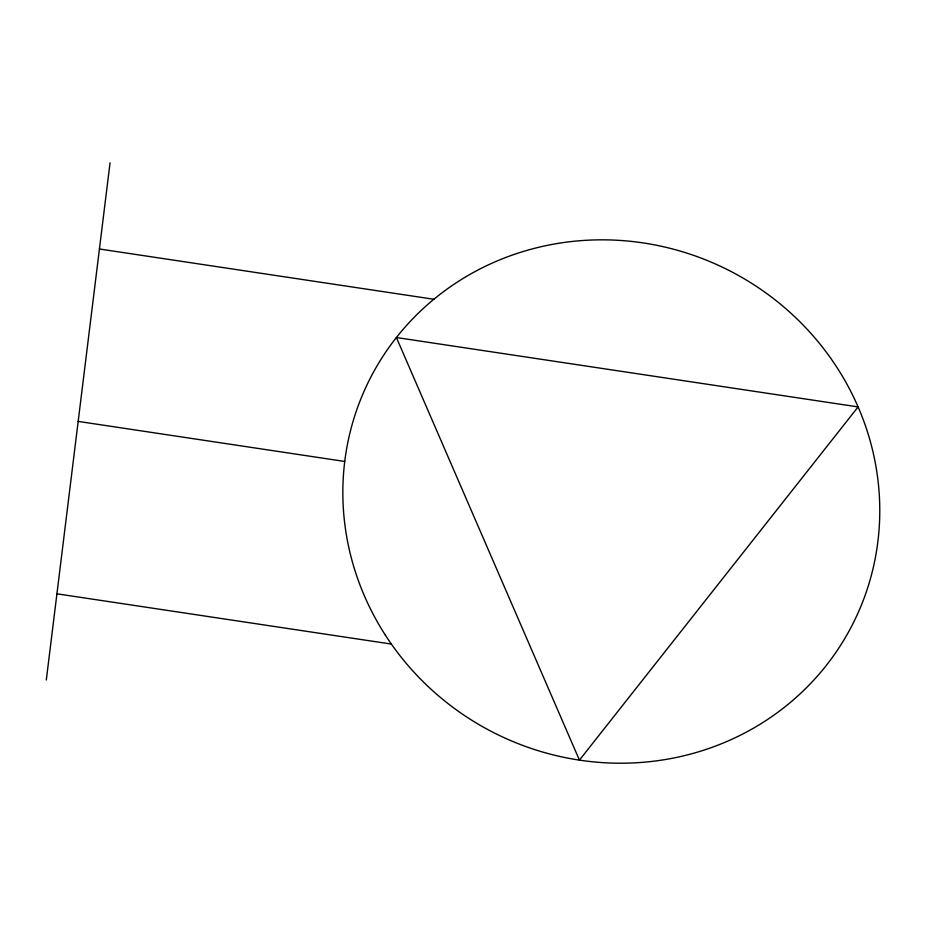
<?xml version="1.0" encoding="UTF-8"?>
<svg xmlns="http://www.w3.org/2000/svg" width="926" height="926" viewBox="0 0 926 926"><rect width="100%" height="100%" fill="white"/><g stroke="black" fill="none" stroke-linecap="round" stroke-linejoin="round"><path stroke-width="1.39" d="M46.3 680.008L110.055 162.802M99.429 249.001L433.877 299.26M78.178 421.399L344.738 461.461M56.926 593.809L391.374 644.068M858.101 406.919L579.433 760.13L396.397 337.527L858.101 406.919M385.459 635.282A270.751 259.326 26.8 0 0 849.929 629.437A270.751 259.326 26.8 0 0 598.543 239.857A270.751 259.326 26.8 0 0 385.459 635.282"/></g></svg>
